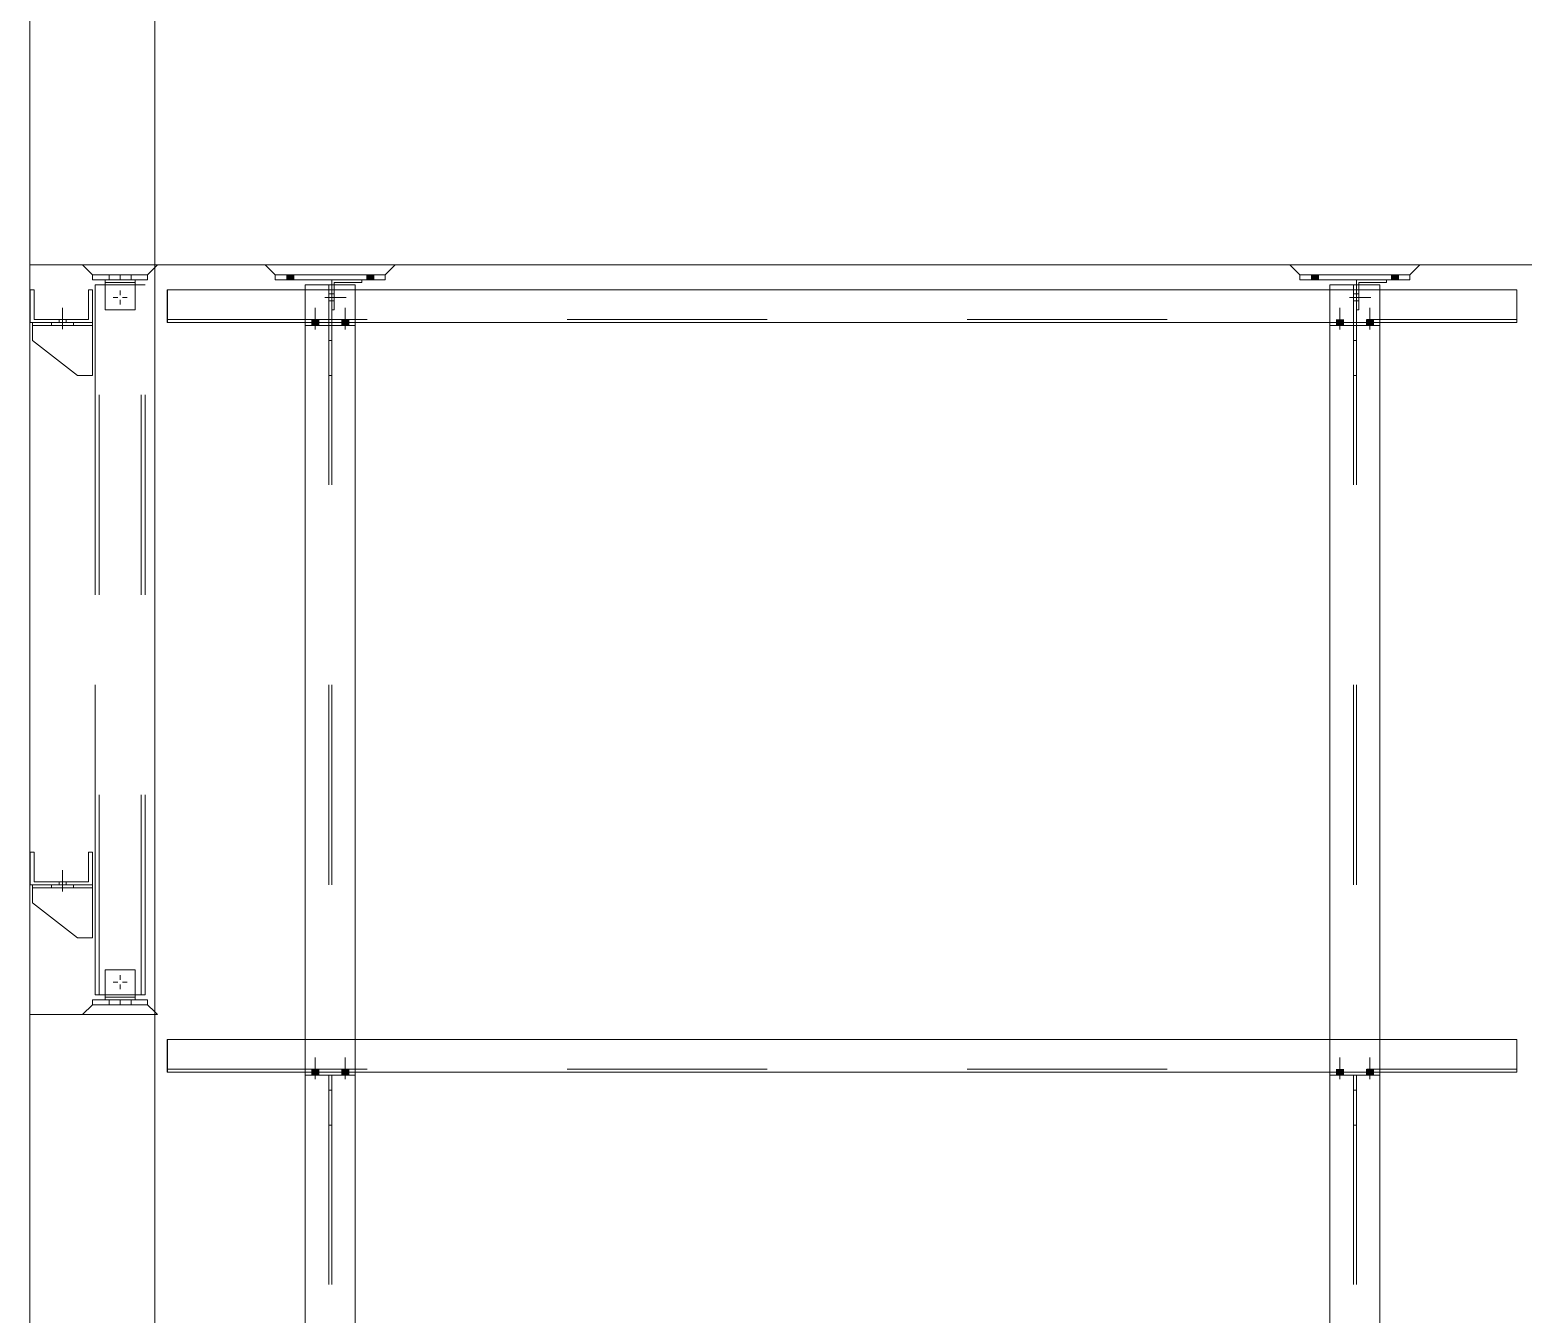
# Model space of a CAD drawing. Header units: millimetres. Extents: x 652937 to 1670132, y 1473552 to 2851037.
# Drawn here: x 663582.994 to 663585.982, y 1524530.821 to 1524533.39 of the extents above; entities that cross this region are included whole.
import ezdxf

# ---------------------------------------------------------------- set-up
doc = ezdxf.new("R2010")
doc.units = ezdxf.units.MM
doc.linetypes.add('XKITLINE00', pattern=[0])
doc.linetypes.add('XKITLINE02', pattern=[4, 2, -2])
doc.layers.add('Bolt', color=7, linetype='Continuous', lineweight=0)
doc.layers.add('Part', color=7, linetype='Continuous', lineweight=0)

# ---------------------------------------------------------------- blocks, each defined once
blk = doc.blocks.new('*A40064530')
at = {"layer": 'Part', "color": 7, "linetype": 'XKITLINE00', "lineweight": 0}
for p, q in [((4.627001, -86.420099), (4.127001, -86.420099)), ((4.127001, -86.420099), (4.127001, -86.470099)), ((4.627001, -86.420099), (4.627009, -86.420099)), ((4.627001, -86.420099), (4.627001, -86.470099)), ((4.627093, -86.420099), (4.627101, -86.420099)), ((4.627093, -86.420099), (4.627093, -86.470099)), ((4.127001, -86.825099), (4.127001, -93.970099)), ((4.627001, -86.795099), (4.627001, -93.970099)), ((4.627093, -86.795099), (4.627093, -93.970099)), ((4.127001, -94.325099), (4.127001, -97.720099)), ((4.627001, -94.295099), (4.627001, -97.720099)), ((4.627093, -94.295099), (4.627093, -97.720099))]:
    blk.add_line(p, q, dxfattribs=at)
at = {"layer": 'Part', "color": 7, "linetype": 'XKITLINE02', "lineweight": 0}
for p, q in [((4.127001, -86.470099), (4.127001, -86.825099)), ((4.127009, -86.420099), (4.127009, -99.520099)), ((4.127093, -86.420099), (4.127093, -99.520099)), ((4.127101, -86.420099), (4.127101, -99.520099)), ((4.362009, -86.420099), (4.362009, -99.520099)), ((4.362093, -86.420099), (4.362093, -99.520099)), ((4.392009, -86.420099), (4.392009, -99.520099)), ((4.392093, -86.420099), (4.392093, -99.520099)), ((4.627093, -86.420099), (4.627001, -86.420099)), ((4.627001, -86.470099), (4.627001, -86.795099)), ((4.627009, -99.520099), (4.627009, -86.420099)), ((4.627009, -86.420099), (4.627093, -86.420099)), ((4.627093, -86.470099), (4.627093, -86.795099)), ((4.627101, -86.420099), (4.627101, -99.520099)), ((4.127001, -93.970099), (4.127001, -94.325099)), ((4.627001, -93.970099), (4.627001, -94.295099)), ((4.627093, -93.970099), (4.627093, -94.295099)), ((4.127001, -97.720099), (4.127001, -99.520099)), ((4.627001, -97.720099), (4.627001, -99.520099)), ((4.627093, -97.720099), (4.627093, -99.520099)), ((4.627101, -99.520099), (4.127001, -99.520099))]:
    blk.add_line(p, q, dxfattribs=at)
blk = doc.blocks.new('*A40174541')
at = {"layer": 'Part', "color": 7, "linetype": 'XKITLINE00', "lineweight": 0}
for p, q in [((-5.622986, -86.420099), (-6.122986, -86.420099)), ((-6.122986, -86.420099), (-6.122986, -86.470099)), ((-5.622986, -86.420099), (-5.622978, -86.420099)), ((-5.622986, -86.420099), (-5.622986, -86.470099)), ((-5.622894, -86.420099), (-5.622886, -86.420099)), ((-5.622894, -86.420099), (-5.622894, -86.470099)), ((-6.122986, -86.825099), (-6.122986, -93.970099)), ((-5.622986, -86.795099), (-5.622986, -93.970099)), ((-5.622894, -86.795099), (-5.622894, -93.970099)), ((-6.122986, -94.325099), (-6.122986, -97.720099)), ((-5.622986, -94.295099), (-5.622986, -97.720099)), ((-5.622894, -94.295099), (-5.622894, -97.720099))]:
    blk.add_line(p, q, dxfattribs=at)
at = {"layer": 'Part', "color": 7, "linetype": 'XKITLINE02', "lineweight": 0}
for p, q in [((-6.122986, -86.470099), (-6.122986, -86.825099)), ((-6.122978, -86.420099), (-6.122978, -99.520099)), ((-6.122894, -86.420099), (-6.122894, -99.520099)), ((-6.122886, -86.420099), (-6.122886, -99.520099)), ((-5.887978, -86.420099), (-5.887978, -99.520099)), ((-5.887894, -86.420099), (-5.887894, -99.520099)), ((-5.857978, -86.420099), (-5.857978, -99.520099)), ((-5.857894, -86.420099), (-5.857894, -99.520099)), ((-5.622894, -86.420099), (-5.622986, -86.420099)), ((-5.622986, -86.470099), (-5.622986, -86.795099)), ((-5.622978, -99.520099), (-5.622978, -86.420099)), ((-5.622978, -86.420099), (-5.622894, -86.420099)), ((-5.622894, -86.470099), (-5.622894, -86.795099)), ((-5.622886, -86.420099), (-5.622886, -99.520099)), ((-6.122986, -93.970099), (-6.122986, -94.325099)), ((-5.622986, -93.970099), (-5.622986, -94.295099)), ((-5.622894, -93.970099), (-5.622894, -94.295099)), ((-6.122986, -97.720099), (-6.122986, -99.520099)), ((-5.622986, -97.720099), (-5.622986, -99.520099)), ((-5.622894, -97.720099), (-5.622894, -99.520099)), ((-5.622886, -99.520099), (-6.122986, -99.520099))]:
    blk.add_line(p, q, dxfattribs=at)
blk = doc.blocks.new('*A40244548')
at = {"layer": 'Part', "color": 7, "linetype": 'XKITLINE00', "lineweight": 0}
for p, q in [((-8.878107, -99.720099), (-8.878107, -83.220099)), ((-7.628107, -83.220099), (-8.878107, -83.220099)), ((-7.628107, -99.720099), (-7.628107, -83.220099)), ((-7.627707, -86.220099), (-7.627707, -97.720099)), ((-7.628107, -99.720099), (-8.878107, -99.720099))]:
    blk.add_line(p, q, dxfattribs=at)
at = {"layer": 'Part', "color": 7, "linetype": 'XKITLINE02', "lineweight": 0}
for p, q in [((-8.877707, -99.720099), (-8.877707, -83.220099)), ((-7.627707, -83.220099), (-7.628107, -83.220099)), ((-7.627707, -83.220099), (-7.627707, -86.220099)), ((-7.627707, -97.720099), (-7.627707, -99.720099)), ((-7.627707, -99.720099), (-7.628107, -99.720099))]:
    blk.add_line(p, q, dxfattribs=at)
blk = doc.blocks.new('*A40264550')
at = {"layer": 'Part', "color": 7, "linetype": 'XKITLINE02', "lineweight": 0}
for p, q in [((-7.627707, -93.720099), (-8.877707, -93.720099)), ((-8.877707, -93.720099), (-8.877707, -99.720099)), ((-7.627537, -93.720099), (-7.627268, -93.720099)), ((-7.627707, -97.720099), (-7.627707, -99.720099)), ((-8.877707, -99.720099), (-7.627268, -99.720099))]:
    blk.add_line(p, q, dxfattribs=at)
at = {"layer": 'Part', "color": 7, "linetype": 'XKITLINE00', "lineweight": 0}
for q in [(-7.627707, -97.720099), (-7.627537, -93.720099)]:
    blk.add_line((-7.627707, -93.720099), q, dxfattribs=at)
blk = doc.blocks.new('*A44765000')
at = {"layer": 'Part', "color": 7, "linetype": 'XKITLINE00', "lineweight": 0}
for q in [(-7.628107, -83.220099), (44.365166, -86.220099)]:
    blk.add_line((-7.628107, -86.220099), q, dxfattribs=at)
at = {"layer": 'Part', "color": 7, "linetype": 'XKITLINE02', "lineweight": 0}
for p, q in [((-7.627857, -83.220099), (-7.627857, -86.220099)), ((-7.627857, -86.220099), (-7.628107, -86.220099))]:
    blk.add_line(p, q, dxfattribs=at)
blk = doc.blocks.new('*A45415065')
at = {"layer": 'Bolt'}
for points in [[(-5.988, -86.765), (-5.988, -86.795), (-6.058, -86.795), (-6.058, -86.765)], [(-5.688, -86.765), (-5.688, -86.795), (-5.758, -86.795), (-5.758, -86.765)], [(-5.988, -86.795), (-5.988, -86.825), (-6.058, -86.825), (-6.058, -86.795)], [(-5.688, -86.795), (-5.688, -86.825), (-5.758, -86.825), (-5.758, -86.795)]]:
    blk.add_hatch(color=7, dxfattribs=at).paths.add_polyline_path(points, flags=17)
at = {"layer": 'Bolt', "color": 7, "linetype": 'XKITLINE00', "lineweight": 0}
for p, q in [((-6.058, -86.795), (-6.058, -86.765)), ((-6.023, -86.865), (-6.023, -86.65)), ((-5.988, -86.795), (-5.988, -86.765)), ((-5.758, -86.795), (-5.758, -86.765)), ((-5.723, -86.865), (-5.723, -86.65)), ((-5.688, -86.795), (-5.688, -86.765)), ((-6.058, -86.825), (-6.058, -86.795)), ((-5.988, -86.825), (-5.988, -86.795)), ((-5.758, -86.825), (-5.758, -86.795)), ((-5.688, -86.825), (-5.688, -86.795))]:
    blk.add_line(p, q, dxfattribs=at)
blk = doc.blocks.new('*A45475071')
at = {"layer": 'Part', "color": 7, "linetype": 'XKITLINE02', "lineweight": 0}
for p, q in [((-8.250711, -86.795099), (-8.850811, -86.795099)), ((-8.850811, -86.795099), (-8.850811, -86.825099)), ((-8.850811, -86.825099), (-8.250711, -86.825099)), ((-8.850711, -86.795099), (-8.850711, -86.825099)), ((-8.250811, -86.825099), (-8.250811, -86.795099)), ((-8.250711, -86.825099), (-8.250711, -86.795099))]:
    blk.add_line(p, q, dxfattribs=at)
blk = doc.blocks.new('*A45485072')
at = {"layer": 'Part', "color": 7, "linetype": 'XKITLINE02', "lineweight": 0}
for p, q in [((-8.850764, -86.825099), (-8.250758, -86.825099)), ((-8.850764, -86.975099), (-8.850764, -86.825099)), ((-8.850758, -86.975099), (-8.850758, -86.825099)), ((-8.250764, -87.325099), (-8.250764, -86.825099)), ((-8.250758, -86.825099), (-8.250758, -87.325099)), ((-8.850758, -86.975099), (-8.850764, -86.975099)), ((-8.850764, -86.975099), (-8.400764, -87.325099)), ((-8.400758, -87.325099), (-8.850758, -86.975099)), ((-8.250758, -87.325099), (-8.400764, -87.325099))]:
    blk.add_line(p, q, dxfattribs=at)
blk = doc.blocks.new('*A45495073')
at = {"layer": 'Bolt', "color": 7, "linetype": 'XKITLINE02', "lineweight": 0}
for p, q in [((-8.585798, -86.795099), (-8.585798, -86.765099)), ((-8.585738, -86.795099), (-8.585738, -86.765099)), ((-8.550791, -86.864699), (-8.550791, -86.650099)), ((-8.550731, -86.864699), (-8.550731, -86.650099)), ((-8.515784, -86.795099), (-8.515784, -86.765099)), ((-8.515724, -86.795099), (-8.515724, -86.765099)), ((-8.660798, -86.825099), (-8.660798, -86.795099)), ((-8.660738, -86.825099), (-8.660738, -86.795099)), ((-8.440784, -86.825099), (-8.440784, -86.795099)), ((-8.440724, -86.825099), (-8.440724, -86.795099))]:
    blk.add_line(p, q, dxfattribs=at)
blk = doc.blocks.new('*A45505074')
at = {"layer": 'Part', "color": 7, "linetype": 'XKITLINE02', "lineweight": 0}
for p, q in [((-8.225823, -86.420099), (-7.725723, -86.420099)), ((-8.225823, -93.520099), (-8.225823, -86.420099)), ((-8.225723, -86.420099), (-8.225723, -93.520099)), ((-8.185823, -93.520099), (-8.185823, -86.420099)), ((-8.185776, -93.520099), (-8.185776, -86.420099)), ((-8.18577, -93.520099), (-8.18577, -86.420099)), ((-8.185723, -93.520099), (-8.185723, -86.420099)), ((-7.765823, -93.520099), (-7.765823, -86.420099)), ((-7.765776, -93.520099), (-7.765776, -86.420099)), ((-7.76577, -93.520099), (-7.76577, -86.420099)), ((-7.765723, -93.520099), (-7.765723, -86.420099)), ((-7.725823, -93.520099), (-7.725823, -86.420099)), ((-7.725723, -93.520099), (-7.725723, -86.420099)), ((-8.225823, -93.520099), (-7.725723, -93.520099))]:
    blk.add_line(p, q, dxfattribs=at)
blk = doc.blocks.new('*A45515075')
at = {"layer": 'Part', "color": 7, "linetype": 'XKITLINE02', "lineweight": 0}
for p, q in [((-7.600643, -86.220099), (-8.350904, -86.220099)), ((-8.350904, -86.220099), (-8.250883, -86.320099)), ((-8.250663, -86.320099), (-8.350643, -86.220099)), ((-8.250883, -86.320099), (-7.700663, -86.320099)), ((-7.700883, -86.320099), (-7.627707, -86.246908)), ((-7.700663, -86.320099), (-7.627707, -86.247158))]:
    blk.add_line(p, q, dxfattribs=at)
at = {"layer": 'Part', "color": 7, "linetype": 'XKITLINE00', "lineweight": 0}
for p, q in [((-7.627707, -86.246908), (-7.600904, -86.220099)), ((-7.627707, -86.247158), (-7.600643, -86.220099))]:
    blk.add_line(p, q, dxfattribs=at)
blk = doc.blocks.new('*A45525076')
at = {"layer": 'Bolt', "color": 7, "linetype": 'XKITLINE00', "lineweight": 0}
for p, q in [((-7.975776, -86.475099), (-7.975776, -86.521719)), ((-8.045776, -86.545099), (-7.999156, -86.545099)), ((-7.975776, -86.615099), (-7.975776, -86.568479)), ((-7.905776, -86.545099), (-7.952396, -86.545099))]:
    blk.add_line(p, q, dxfattribs=at)
blk = doc.blocks.new('*A45535077')
at = {"layer": 'Part', "color": 7, "linetype": 'XKITLINE02', "lineweight": 0}
for p, q in [((-8.250883, -86.370099), (-8.250883, -86.320099)), ((-8.250663, -86.320099), (-8.250883, -86.320099)), ((-7.700663, -86.320099), (-8.250883, -86.320099)), ((-8.250663, -86.370099), (-8.250663, -86.320099)), ((-7.700883, -86.320099), (-7.700883, -86.370099)), ((-7.700663, -86.370099), (-7.700663, -86.320099)), ((-8.250663, -86.370099), (-8.250883, -86.370099)), ((-8.250883, -86.370099), (-7.700663, -86.370099))]:
    blk.add_line(p, q, dxfattribs=at)
blk = doc.blocks.new('*A45545078')
at = {"layer": 'Part', "color": 7, "linetype": 'XKITLINE02', "lineweight": 0}
for p, q in [((-8.125836, -86.395099), (-8.125836, -86.370099)), ((-8.125836, -86.370099), (-8.125776, -86.370099)), ((-8.125836, -86.370099), (-7.825776, -86.370099)), ((-8.125781, -86.395099), (-8.125836, -86.395099)), ((-8.125836, -86.395099), (-7.825781, -86.395099)), ((-8.125781, -86.670099), (-8.125781, -86.395099)), ((-8.125776, -86.370099), (-8.125776, -86.670099)), ((-7.825836, -86.370099), (-7.825836, -86.395099)), ((-7.825781, -86.395099), (-7.825781, -86.670099)), ((-7.825776, -86.670099), (-7.825776, -86.370099)), ((-8.125776, -86.670099), (-8.125781, -86.670099)), ((-8.125781, -86.670099), (-7.825776, -86.670099))]:
    blk.add_line(p, q, dxfattribs=at)
blk = doc.blocks.new('*A45555079')
at = {"layer": 'Bolt', "color": 7, "linetype": 'XKITLINE02', "lineweight": 0}
for p, q in [((-8.08586, -86.320099), (-8.08586, -86.370099)), ((-8.0857, -86.320099), (-8.0857, -86.370099)), ((-7.975853, -86.320099), (-7.975853, -86.370099)), ((-7.975693, -86.320099), (-7.975693, -86.370099)), ((-7.865846, -86.320099), (-7.865846, -86.370099)), ((-7.865686, -86.320099), (-7.865686, -86.370099))]:
    blk.add_line(p, q, dxfattribs=at)
blk = doc.blocks.new('*A45565080')
at = {"layer": 'Part', "color": 7, "linetype": 'XKITLINE00', "lineweight": 0}
for p, q in [((-6.123112, -86.825099), (-6.123112, -86.795099)), ((-5.622991, -86.825099), (-6.123112, -86.825099)), ((-5.623112, -86.825099), (-5.623112, -86.795099)), ((-5.622991, -86.825099), (-5.623112, -86.825099)), ((-5.622991, -86.795099), (-5.622991, -86.825099))]:
    blk.add_line(p, q, dxfattribs=at)
at = {"layer": 'Part', "color": 7, "linetype": 'XKITLINE02', "lineweight": 0}
for p, q in [((-5.622991, -86.795099), (-6.123112, -86.795099)), ((-6.122991, -86.825099), (-6.122991, -86.795099)), ((-5.623112, -86.795099), (-5.622991, -86.795099))]:
    blk.add_line(p, q, dxfattribs=at)
blk = doc.blocks.new('*A45575081')
at = {"layer": 'Part', "color": 7, "linetype": 'XKITLINE00', "lineweight": 0}
for p, q in [((-5.888112, -86.975099), (-5.888112, -86.825099)), ((-5.888112, -86.825099), (-5.858112, -86.825099)), ((-5.858112, -86.975099), (-5.858112, -86.825099)), ((-5.857991, -87.325099), (-5.857991, -86.825099)), ((-5.888022, -87.325099), (-5.888112, -86.975099)), ((-5.888112, -86.975099), (-5.858112, -86.975099)), ((-5.858112, -86.975099), (-5.858022, -87.325099)), ((-5.887991, -87.325099), (-5.888022, -87.325099)), ((-5.888022, -87.325099), (-5.857991, -87.325099))]:
    blk.add_line(p, q, dxfattribs=at)
at = {"layer": 'Part', "color": 7, "linetype": 'XKITLINE02', "lineweight": 0}
for p, q in [((-5.888112, -86.825099), (-5.887991, -86.825099)), ((-5.887991, -86.825099), (-5.887991, -87.325099)), ((-5.858112, -86.825099), (-5.857991, -86.825099)), ((-5.857991, -86.825099), (-5.858112, -86.825099))]:
    blk.add_line(p, q, dxfattribs=at)
blk = doc.blocks.new('*A45635087')
at = {"layer": 'Part', "color": 7, "linetype": 'XKITLINE00', "lineweight": 0}
for p, q in [((-6.422991, -86.370099), (-6.422991, -86.320099)), ((-6.422991, -86.320099), (-5.322991, -86.320099)), ((-5.322991, -86.370099), (-5.322991, -86.320099)), ((-5.322881, -86.370099), (-5.322881, -86.320099)), ((-6.422991, -86.370099), (-5.322881, -86.370099))]:
    blk.add_line(p, q, dxfattribs=at)
at = {"layer": 'Part', "color": 7, "linetype": 'XKITLINE02', "lineweight": 0}
for p, q in [((-6.422881, -86.370099), (-6.422881, -86.320099)), ((-5.322881, -86.320099), (-5.322991, -86.320099)), ((-5.322991, -86.320099), (-5.322881, -86.320099))]:
    blk.add_line(p, q, dxfattribs=at)
blk = doc.blocks.new('*A45645088')
at = {"layer": 'Part', "color": 7, "linetype": 'XKITLINE00', "lineweight": 0}
for p, q in [((-5.857966, -86.370099), (-5.857966, -86.420099)), ((-5.832966, -86.395099), (-5.832966, -86.420099)), ((-5.832966, -86.395099), (-5.557966, -86.395099)), ((-5.832906, -86.395099), (-5.832906, -86.420099)), ((-5.557966, -86.395099), (-5.557966, -86.370099)), ((-5.557906, -86.395099), (-5.557906, -86.370099))]:
    blk.add_line(p, q, dxfattribs=at)
at = {"layer": 'Part', "color": 7, "linetype": 'XKITLINE02', "lineweight": 0}
for p, q in [((-5.857966, -86.370099), (-5.557906, -86.370099)), ((-5.857966, -86.420099), (-5.857966, -86.670099)), ((-5.857906, -86.670099), (-5.857906, -86.370099)), ((-5.832966, -86.420099), (-5.832966, -86.670099)), ((-5.832906, -86.420099), (-5.832906, -86.670099)), ((-5.557906, -86.395099), (-5.557966, -86.395099)), ((-5.557966, -86.395099), (-5.557906, -86.395099)), ((-5.857966, -86.670099), (-5.832906, -86.670099))]:
    blk.add_line(p, q, dxfattribs=at)
blk = doc.blocks.new('*A45655089')
at = {"layer": 'Part', "color": 7, "linetype": 'XKITLINE00', "lineweight": 0}
for p, q in [((-6.523012, -86.220099), (-6.422991, -86.320099)), ((-6.422991, -86.320099), (-5.322991, -86.320099)), ((-5.223012, -86.220099), (-5.322991, -86.320099)), ((-5.322881, -86.320099), (-5.222861, -86.220099))]:
    blk.add_line(p, q, dxfattribs=at)
at = {"layer": 'Part', "color": 7, "linetype": 'XKITLINE02', "lineweight": 0}
for p, q in [((-6.522861, -86.220099), (-6.523012, -86.220099)), ((-6.523012, -86.220099), (-5.222861, -86.220099)), ((-6.422881, -86.320099), (-6.522861, -86.220099)), ((-5.322991, -86.320099), (-5.322881, -86.320099)), ((-5.322991, -86.320099), (-5.322881, -86.320099))]:
    blk.add_line(p, q, dxfattribs=at)
blk = doc.blocks.new('*A45665090')
at = {"layer": 'Bolt', "color": 7, "linetype": 'XKITLINE02', "lineweight": 0}
for p, q in [((-5.927536, -86.545099), (-5.712936, -86.545099)), ((-5.887943, -86.510099), (-5.857943, -86.510099)), ((-5.887929, -86.580099), (-5.857929, -86.580099)), ((-5.857956, -86.510099), (-5.832956, -86.510099)), ((-5.857917, -86.580099), (-5.832917, -86.580099))]:
    blk.add_line(p, q, dxfattribs=at)
blk = doc.blocks.new('*A45675091')
at = {"layer": 'Bolt'}
for points in [[(-6.308, -86.37), (-6.308, -86.32), (-6.238, -86.32), (-6.238, -86.37)], [(-5.508, -86.37), (-5.508, -86.32), (-5.438, -86.32), (-5.438, -86.37)]]:
    blk.add_hatch(color=7, dxfattribs=at).paths.add_polyline_path(points, flags=17)
at = {"layer": 'Bolt', "color": 7, "linetype": 'XKITLINE00', "lineweight": 0}
for p, q in [((-6.308, -86.32), (-6.308, -86.37)), ((-6.273, -86.32), (-6.273, -86.37)), ((-6.238, -86.32), (-6.238, -86.37)), ((-5.508, -86.32), (-5.508, -86.37)), ((-5.473, -86.32), (-5.473, -86.37)), ((-5.438, -86.32), (-5.438, -86.37))]:
    blk.add_line(p, q, dxfattribs=at)
blk = doc.blocks.new('*A45685092')
at = {"layer": 'Part', "color": 7, "linetype": 'XKITLINE02', "lineweight": 0}
for p, q in [((-7.62729, -83.220099), (-8.877729, -83.220099)), ((-8.877729, -83.220099), (-8.877729, -86.220099)), ((-7.627729, -86.220099), (-7.627729, -83.220099)), ((-8.877729, -86.220099), (-7.62729, -86.220099))]:
    blk.add_line(p, q, dxfattribs=at)
blk = doc.blocks.new('*A45695093')
at = {"layer": 'Part', "color": 7, "linetype": 'XKITLINE02', "lineweight": 0}
for p, q in [((-8.876137, -92.095099), (-8.875594, -92.095099)), ((-8.836137, -92.095099), (-8.876137, -92.095099)), ((-8.876137, -92.095099), (-8.876137, -92.420099)), ((-8.836137, -92.095099), (-8.835594, -92.095099)), ((-8.836137, -92.390099), (-8.836137, -92.095099)), ((-8.291137, -92.095099), (-8.290594, -92.095099)), ((-8.251137, -92.095099), (-8.291137, -92.095099)), ((-8.291137, -92.095099), (-8.291137, -92.390099)), ((-8.251137, -92.095099), (-8.250594, -92.095099)), ((-8.251137, -92.420099), (-8.251137, -92.095099)), ((-8.876137, -92.420099), (-8.875594, -92.420099)), ((-8.876137, -92.420099), (-8.251137, -92.420099)), ((-8.836137, -92.390099), (-8.835594, -92.390099)), ((-8.291137, -92.390099), (-8.836137, -92.390099)), ((-8.291137, -92.390099), (-8.290594, -92.390099)), ((-8.251137, -92.420099), (-8.250594, -92.420099))]:
    blk.add_line(p, q, dxfattribs=at)
blk = doc.blocks.new('*A45705094')
at = {"layer": 'Part', "color": 7, "linetype": 'XKITLINE02', "lineweight": 0}
for p, q in [((-8.876137, -86.470099), (-8.875594, -86.470099)), ((-8.836137, -86.470099), (-8.876137, -86.470099)), ((-8.876137, -86.470099), (-8.876137, -86.795099)), ((-8.836137, -86.470099), (-8.835594, -86.470099)), ((-8.836137, -86.765099), (-8.836137, -86.470099)), ((-8.291137, -86.470099), (-8.290594, -86.470099)), ((-8.251137, -86.470099), (-8.291137, -86.470099)), ((-8.291137, -86.470099), (-8.291137, -86.765099)), ((-8.251137, -86.470099), (-8.250594, -86.470099)), ((-8.251137, -86.795099), (-8.251137, -86.470099)), ((-8.836137, -86.765099), (-8.835594, -86.765099)), ((-8.291137, -86.765099), (-8.836137, -86.765099)), ((-8.291137, -86.765099), (-8.290594, -86.765099)), ((-8.876137, -86.795099), (-8.875594, -86.795099)), ((-8.876137, -86.795099), (-8.251137, -86.795099)), ((-8.251137, -86.795099), (-8.250594, -86.795099))]:
    blk.add_line(p, q, dxfattribs=at)
blk = doc.blocks.new('*A45825106')
at = {"layer": 'Part', "color": 7, "linetype": 'XKITLINE00', "lineweight": 0}
for p, q in [((-7.502966, -93.970099), (5.997055, -93.970099)), ((-7.502966, -93.970099), (-7.502966, -94.295099)), ((5.997061, -93.970099), (5.997055, -93.970099)), ((5.997055, -93.970099), (5.997055, -94.295099)), ((5.997145, -93.970099), (5.997139, -93.970099)), ((5.997139, -93.970099), (5.997139, -94.265099)), ((-7.502966, -94.295099), (5.997055, -94.295099)), ((5.997145, -94.265099), (5.997145, -94.295099))]:
    blk.add_line(p, q, dxfattribs=at)
at = {"layer": 'Part', "color": 7, "linetype": 'XKITLINE02', "lineweight": 0}
for p, q in [((-7.50296, -94.265099), (-7.50296, -93.970099)), ((-7.502881, -94.265099), (-7.502881, -93.970099)), ((-7.502876, -94.295099), (-7.502876, -93.970099)), ((5.997055, -93.970099), (5.997145, -93.970099)), ((5.997061, -94.265099), (5.997061, -93.970099)), ((5.997145, -93.970099), (5.997145, -94.265099)), ((-7.50296, -94.265099), (5.997139, -94.265099)), ((5.997055, -94.295099), (5.997145, -94.295099)), ((5.997055, -94.295099), (5.997145, -94.295099)), ((5.997139, -94.265099), (5.997061, -94.265099))]:
    blk.add_line(p, q, dxfattribs=at)
blk = doc.blocks.new('*A45845108')
at = {"layer": 'Bolt'}
for points in [[(4.262, -94.265), (4.262, -94.295), (4.192, -94.295), (4.192, -94.265)], [(4.262, -94.295), (4.262, -94.325), (4.192, -94.325), (4.192, -94.295)], [(4.562, -94.265), (4.562, -94.295), (4.492, -94.295), (4.492, -94.265)], [(4.562, -94.295), (4.562, -94.325), (4.492, -94.325), (4.492, -94.295)]]:
    blk.add_hatch(color=7, dxfattribs=at).paths.add_polyline_path(points, flags=17)
at = {"layer": 'Bolt', "color": 7, "linetype": 'XKITLINE00', "lineweight": 0}
for p, q in [((4.227, -94.365), (4.227, -94.15)), ((4.527, -94.365), (4.527, -94.15)), ((4.192, -94.295), (4.192, -94.265)), ((4.192, -94.325), (4.192, -94.295)), ((4.262, -94.295), (4.262, -94.265)), ((4.262, -94.325), (4.262, -94.295)), ((4.492, -94.295), (4.492, -94.265)), ((4.492, -94.325), (4.492, -94.295)), ((4.562, -94.295), (4.562, -94.265)), ((4.562, -94.325), (4.562, -94.295))]:
    blk.add_line(p, q, dxfattribs=at)
blk = doc.blocks.new('*A45855109')
at = {"layer": 'Part', "color": 7, "linetype": 'XKITLINE00', "lineweight": 0}
for p, q in [((4.126876, -94.325099), (4.126876, -94.295099)), ((4.626996, -94.325099), (4.126876, -94.325099)), ((4.626876, -94.325099), (4.626876, -94.295099)), ((4.626996, -94.325099), (4.626876, -94.325099)), ((4.626996, -94.295099), (4.626996, -94.325099))]:
    blk.add_line(p, q, dxfattribs=at)
at = {"layer": 'Part', "color": 7, "linetype": 'XKITLINE02', "lineweight": 0}
for p, q in [((4.626996, -94.295099), (4.126876, -94.295099)), ((4.126996, -94.325099), (4.126996, -94.295099)), ((4.626876, -94.295099), (4.626996, -94.295099))]:
    blk.add_line(p, q, dxfattribs=at)
blk = doc.blocks.new('*A45865110')
at = {"layer": 'Part', "color": 7, "linetype": 'XKITLINE00', "lineweight": 0}
for p, q in [((4.361876, -94.475099), (4.361876, -94.325099)), ((4.361876, -94.325099), (4.391876, -94.325099)), ((4.391876, -94.475099), (4.391876, -94.325099)), ((4.391996, -94.825099), (4.391996, -94.325099)), ((4.361966, -94.825099), (4.361876, -94.475099)), ((4.361876, -94.475099), (4.391876, -94.475099)), ((4.391876, -94.475099), (4.391966, -94.825099)), ((4.361996, -94.825099), (4.361966, -94.825099)), ((4.361966, -94.825099), (4.391996, -94.825099))]:
    blk.add_line(p, q, dxfattribs=at)
at = {"layer": 'Part', "color": 7, "linetype": 'XKITLINE02', "lineweight": 0}
for p, q in [((4.361876, -94.325099), (4.361996, -94.325099)), ((4.361996, -94.325099), (4.361996, -94.825099)), ((4.391876, -94.325099), (4.391996, -94.325099)), ((4.391996, -94.325099), (4.391876, -94.325099))]:
    blk.add_line(p, q, dxfattribs=at)
blk = doc.blocks.new('*A45915115')
at = {"layer": 'Bolt'}
for points in [[(-5.988, -94.265), (-5.988, -94.295), (-6.058, -94.295), (-6.058, -94.265)], [(-5.988, -94.295), (-5.988, -94.325), (-6.058, -94.325), (-6.058, -94.295)], [(-5.688, -94.265), (-5.688, -94.295), (-5.758, -94.295), (-5.758, -94.265)], [(-5.688, -94.295), (-5.688, -94.325), (-5.758, -94.325), (-5.758, -94.295)]]:
    blk.add_hatch(color=7, dxfattribs=at).paths.add_polyline_path(points, flags=17)
at = {"layer": 'Bolt', "color": 7, "linetype": 'XKITLINE00', "lineweight": 0}
for p, q in [((-6.023, -94.365), (-6.023, -94.15)), ((-5.723, -94.365), (-5.723, -94.15)), ((-6.058, -94.295), (-6.058, -94.265)), ((-6.058, -94.325), (-6.058, -94.295)), ((-5.988, -94.295), (-5.988, -94.265)), ((-5.988, -94.325), (-5.988, -94.295)), ((-5.758, -94.295), (-5.758, -94.265)), ((-5.758, -94.325), (-5.758, -94.295)), ((-5.688, -94.295), (-5.688, -94.265)), ((-5.688, -94.325), (-5.688, -94.295))]:
    blk.add_line(p, q, dxfattribs=at)
blk = doc.blocks.new('*A45925116')
at = {"layer": 'Part', "color": 7, "linetype": 'XKITLINE02', "lineweight": 0}
for p, q in [((-8.350904, -93.720099), (-8.250883, -93.620099)), ((-8.350643, -93.720099), (-8.250663, -93.620099)), ((-8.250883, -93.620099), (-7.700663, -93.620099)), ((-7.628107, -93.69289), (-7.700883, -93.620099)), ((-7.700663, -93.620099), (-7.627707, -93.693041)), ((-8.350904, -93.720099), (-7.627707, -93.720099)), ((-7.628107, -93.69289), (-7.627707, -93.693291))]:
    blk.add_line(p, q, dxfattribs=at)
at = {"layer": 'Part', "color": 7, "linetype": 'XKITLINE00', "lineweight": 0}
for p, q in [((-7.627707, -93.693041), (-7.600643, -93.720099)), ((-7.627707, -93.693291), (-7.600904, -93.720099)), ((-7.627707, -93.720099), (-7.600904, -93.720099)), ((-7.600904, -93.720099), (-7.600643, -93.720099))]:
    blk.add_line(p, q, dxfattribs=at)
blk = doc.blocks.new('*A45935117')
at = {"layer": 'Bolt', "color": 7, "linetype": 'XKITLINE00', "lineweight": 0}
for p, q in [((-7.975771, -93.325099), (-7.975771, -93.371719)), ((-8.045771, -93.395099), (-7.999151, -93.395099)), ((-7.975771, -93.465099), (-7.975771, -93.418479)), ((-7.905771, -93.395099), (-7.952391, -93.395099))]:
    blk.add_line(p, q, dxfattribs=at)
blk = doc.blocks.new('*A45945118')
at = {"layer": 'Part', "color": 7, "linetype": 'XKITLINE02', "lineweight": 0}
for p, q in [((-8.250663, -93.570099), (-8.250883, -93.570099)), ((-8.250883, -93.570099), (-7.700663, -93.570099)), ((-8.250883, -93.570099), (-8.250883, -93.620099)), ((-8.250883, -93.620099), (-8.250663, -93.620099)), ((-8.250883, -93.620099), (-7.700663, -93.620099)), ((-8.250663, -93.620099), (-8.250663, -93.570099)), ((-7.700883, -93.620099), (-7.700883, -93.570099)), ((-7.700663, -93.620099), (-7.700663, -93.570099))]:
    blk.add_line(p, q, dxfattribs=at)
blk = doc.blocks.new('*A45955119')
at = {"layer": 'Part', "color": 7, "linetype": 'XKITLINE02', "lineweight": 0}
for p, q in [((-8.12577, -93.570099), (-8.12577, -93.270099)), ((-8.12577, -93.270099), (-8.125765, -93.270099)), ((-8.12577, -93.270099), (-7.825765, -93.270099)), ((-8.125765, -93.270099), (-8.125765, -93.545099)), ((-7.82577, -93.570099), (-7.82577, -93.270099)), ((-7.825765, -93.545099), (-7.825765, -93.270099)), ((-8.12571, -93.570099), (-8.12577, -93.570099)), ((-8.12577, -93.570099), (-7.82571, -93.570099)), ((-8.125765, -93.545099), (-8.12571, -93.545099)), ((-8.125765, -93.545099), (-7.82571, -93.545099)), ((-8.12571, -93.545099), (-8.12571, -93.570099)), ((-7.82571, -93.545099), (-7.82571, -93.570099))]:
    blk.add_line(p, q, dxfattribs=at)
blk = doc.blocks.new('*A45965120')
at = {"layer": 'Bolt', "color": 7, "linetype": 'XKITLINE02', "lineweight": 0}
for p, q in [((-8.08586, -93.620099), (-8.08586, -93.570099)), ((-8.0857, -93.620099), (-8.0857, -93.570099)), ((-7.975853, -93.620099), (-7.975853, -93.570099)), ((-7.975693, -93.620099), (-7.975693, -93.570099)), ((-7.865846, -93.620099), (-7.865846, -93.570099)), ((-7.865686, -93.620099), (-7.865686, -93.570099))]:
    blk.add_line(p, q, dxfattribs=at)
blk = doc.blocks.new('*A45975121')
at = {"layer": 'Part', "color": 7, "linetype": 'XKITLINE02', "lineweight": 0}
for p, q in [((-8.250711, -92.420099), (-8.850811, -92.420099)), ((-8.850811, -92.420099), (-8.850811, -92.450099)), ((-8.850811, -92.450099), (-8.250711, -92.450099)), ((-8.850711, -92.420099), (-8.850711, -92.450099)), ((-8.250811, -92.450099), (-8.250811, -92.420099)), ((-8.250711, -92.450099), (-8.250711, -92.420099))]:
    blk.add_line(p, q, dxfattribs=at)
blk = doc.blocks.new('*A45985122')
at = {"layer": 'Part', "color": 7, "linetype": 'XKITLINE02', "lineweight": 0}
for p, q in [((-8.850764, -92.450099), (-8.250758, -92.450099)), ((-8.850764, -92.600099), (-8.850764, -92.450099)), ((-8.850758, -92.600099), (-8.850758, -92.450099)), ((-8.250764, -92.950099), (-8.250764, -92.450099)), ((-8.250758, -92.450099), (-8.250758, -92.950099)), ((-8.850758, -92.600099), (-8.850764, -92.600099)), ((-8.850764, -92.600099), (-8.400764, -92.950099)), ((-8.400758, -92.950099), (-8.850758, -92.600099)), ((-8.250758, -92.950099), (-8.400764, -92.950099))]:
    blk.add_line(p, q, dxfattribs=at)
blk = doc.blocks.new('*A45995123')
at = {"layer": 'Bolt', "color": 7, "linetype": 'XKITLINE02', "lineweight": 0}
for p, q in [((-8.550791, -92.489699), (-8.550791, -92.275099)), ((-8.550731, -92.489699), (-8.550731, -92.275099)), ((-8.660798, -92.450099), (-8.660798, -92.420099)), ((-8.660738, -92.450099), (-8.660738, -92.420099)), ((-8.585798, -92.420099), (-8.585798, -92.390099)), ((-8.585738, -92.420099), (-8.585738, -92.390099)), ((-8.515784, -92.420099), (-8.515784, -92.390099)), ((-8.515724, -92.420099), (-8.515724, -92.390099)), ((-8.440784, -92.450099), (-8.440784, -92.420099)), ((-8.440724, -92.450099), (-8.440724, -92.420099))]:
    blk.add_line(p, q, dxfattribs=at)
blk = doc.blocks.new('*A46005124')
at = {"layer": 'Part', "color": 7, "linetype": 'XKITLINE00', "lineweight": 0}
for p, q in [((-6.123112, -94.325099), (-6.123112, -94.295099)), ((-5.622991, -94.325099), (-6.123112, -94.325099)), ((-5.623112, -94.325099), (-5.623112, -94.295099)), ((-5.622991, -94.325099), (-5.623112, -94.325099)), ((-5.622991, -94.295099), (-5.622991, -94.325099))]:
    blk.add_line(p, q, dxfattribs=at)
at = {"layer": 'Part', "color": 7, "linetype": 'XKITLINE02', "lineweight": 0}
for p, q in [((-5.622991, -94.295099), (-6.123112, -94.295099)), ((-6.122991, -94.325099), (-6.122991, -94.295099)), ((-5.623112, -94.295099), (-5.622991, -94.295099))]:
    blk.add_line(p, q, dxfattribs=at)
blk = doc.blocks.new('*A46015125')
at = {"layer": 'Part', "color": 7, "linetype": 'XKITLINE00', "lineweight": 0}
for p, q in [((-5.888112, -94.475099), (-5.888112, -94.325099)), ((-5.888112, -94.325099), (-5.858112, -94.325099)), ((-5.858112, -94.475099), (-5.858112, -94.325099)), ((-5.857991, -94.825099), (-5.857991, -94.325099)), ((-5.888022, -94.825099), (-5.888112, -94.475099)), ((-5.888112, -94.475099), (-5.858112, -94.475099)), ((-5.858112, -94.475099), (-5.858022, -94.825099)), ((-5.887991, -94.825099), (-5.888022, -94.825099)), ((-5.888022, -94.825099), (-5.857991, -94.825099))]:
    blk.add_line(p, q, dxfattribs=at)
at = {"layer": 'Part', "color": 7, "linetype": 'XKITLINE02', "lineweight": 0}
for p, q in [((-5.888112, -94.325099), (-5.887991, -94.325099)), ((-5.887991, -94.325099), (-5.887991, -94.825099)), ((-5.858112, -94.325099), (-5.857991, -94.325099)), ((-5.857991, -94.325099), (-5.858112, -94.325099))]:
    blk.add_line(p, q, dxfattribs=at)
blk = doc.blocks.new('*A46155139')
at = {"layer": 'Part', "color": 7, "linetype": 'XKITLINE00', "lineweight": 0}
for p, q in [((-7.502966, -86.470099), (5.997055, -86.470099)), ((-7.502966, -86.470099), (-7.502966, -86.795099)), ((5.997061, -86.470099), (5.997055, -86.470099)), ((5.997055, -86.470099), (5.997055, -86.795099)), ((5.997145, -86.470099), (5.997139, -86.470099)), ((5.997139, -86.470099), (5.997139, -86.765099)), ((5.997145, -86.765099), (5.997145, -86.795099)), ((-7.502966, -86.795099), (5.997055, -86.795099))]:
    blk.add_line(p, q, dxfattribs=at)
at = {"layer": 'Part', "color": 7, "linetype": 'XKITLINE02', "lineweight": 0}
for p, q in [((-7.50296, -86.765099), (-7.50296, -86.470099)), ((-7.502881, -86.765099), (-7.502881, -86.470099)), ((-7.502876, -86.795099), (-7.502876, -86.470099)), ((5.997055, -86.470099), (5.997145, -86.470099)), ((5.997061, -86.765099), (5.997061, -86.470099)), ((5.997145, -86.470099), (5.997145, -86.765099)), ((-7.50296, -86.765099), (5.997139, -86.765099)), ((5.997139, -86.765099), (5.997061, -86.765099)), ((5.997055, -86.795099), (5.997145, -86.795099)), ((5.997055, -86.795099), (5.997145, -86.795099))]:
    blk.add_line(p, q, dxfattribs=at)
blk = doc.blocks.new('*A46165140')
at = {"layer": 'Bolt'}
for points in [[(4.262, -86.765), (4.262, -86.795), (4.192, -86.795), (4.192, -86.765)], [(4.562, -86.765), (4.562, -86.795), (4.492, -86.795), (4.492, -86.765)], [(4.262, -86.795), (4.262, -86.825), (4.192, -86.825), (4.192, -86.795)], [(4.562, -86.795), (4.562, -86.825), (4.492, -86.825), (4.492, -86.795)]]:
    blk.add_hatch(color=7, dxfattribs=at).paths.add_polyline_path(points, flags=17)
at = {"layer": 'Bolt', "color": 7, "linetype": 'XKITLINE00', "lineweight": 0}
for p, q in [((4.192, -86.795), (4.192, -86.765)), ((4.227, -86.865), (4.227, -86.65)), ((4.262, -86.795), (4.262, -86.765)), ((4.492, -86.795), (4.492, -86.765)), ((4.527, -86.865), (4.527, -86.65)), ((4.562, -86.795), (4.562, -86.765)), ((4.192, -86.825), (4.192, -86.795)), ((4.262, -86.825), (4.262, -86.795)), ((4.492, -86.825), (4.492, -86.795)), ((4.562, -86.825), (4.562, -86.795))]:
    blk.add_line(p, q, dxfattribs=at)
blk = doc.blocks.new('*A46185142')
at = {"layer": 'Part', "color": 7, "linetype": 'XKITLINE00', "lineweight": 0}
for p, q in [((4.126876, -86.825099), (4.126876, -86.795099)), ((4.626996, -86.825099), (4.126876, -86.825099)), ((4.626876, -86.825099), (4.626876, -86.795099)), ((4.626996, -86.825099), (4.626876, -86.825099)), ((4.626996, -86.795099), (4.626996, -86.825099))]:
    blk.add_line(p, q, dxfattribs=at)
at = {"layer": 'Part', "color": 7, "linetype": 'XKITLINE02', "lineweight": 0}
for p, q in [((4.626996, -86.795099), (4.126876, -86.795099)), ((4.126996, -86.825099), (4.126996, -86.795099)), ((4.626876, -86.795099), (4.626996, -86.795099))]:
    blk.add_line(p, q, dxfattribs=at)
blk = doc.blocks.new('*A46195143')
at = {"layer": 'Part', "color": 7, "linetype": 'XKITLINE00', "lineweight": 0}
for p, q in [((4.361876, -86.975099), (4.361876, -86.825099)), ((4.361876, -86.825099), (4.391876, -86.825099)), ((4.391876, -86.975099), (4.391876, -86.825099)), ((4.391996, -87.325099), (4.391996, -86.825099)), ((4.361966, -87.325099), (4.361876, -86.975099)), ((4.361876, -86.975099), (4.391876, -86.975099)), ((4.391876, -86.975099), (4.391966, -87.325099)), ((4.361996, -87.325099), (4.361966, -87.325099)), ((4.361966, -87.325099), (4.391996, -87.325099))]:
    blk.add_line(p, q, dxfattribs=at)
at = {"layer": 'Part', "color": 7, "linetype": 'XKITLINE02', "lineweight": 0}
for p, q in [((4.361876, -86.825099), (4.361996, -86.825099)), ((4.361996, -86.825099), (4.361996, -87.325099)), ((4.391876, -86.825099), (4.391996, -86.825099)), ((4.391996, -86.825099), (4.391876, -86.825099))]:
    blk.add_line(p, q, dxfattribs=at)
blk = doc.blocks.new('*A46275151')
at = {"layer": 'Part', "color": 7, "linetype": 'XKITLINE00', "lineweight": 0}
for p, q in [((3.826996, -86.370099), (3.826996, -86.320099)), ((3.826996, -86.320099), (4.926996, -86.320099)), ((4.926996, -86.370099), (4.926996, -86.320099)), ((4.927106, -86.370099), (4.927106, -86.320099)), ((3.826996, -86.370099), (4.927106, -86.370099))]:
    blk.add_line(p, q, dxfattribs=at)
at = {"layer": 'Part', "color": 7, "linetype": 'XKITLINE02', "lineweight": 0}
for p, q in [((3.827106, -86.370099), (3.827106, -86.320099)), ((4.927106, -86.320099), (4.926996, -86.320099)), ((4.926996, -86.320099), (4.927106, -86.320099))]:
    blk.add_line(p, q, dxfattribs=at)
blk = doc.blocks.new('*A46285152')
at = {"layer": 'Part', "color": 7, "linetype": 'XKITLINE00', "lineweight": 0}
for p, q in [((4.392021, -86.370099), (4.392021, -86.420099)), ((4.417021, -86.395099), (4.417021, -86.420099)), ((4.417021, -86.395099), (4.692021, -86.395099)), ((4.417081, -86.395099), (4.417081, -86.420099)), ((4.692021, -86.395099), (4.692021, -86.370099)), ((4.692081, -86.395099), (4.692081, -86.370099))]:
    blk.add_line(p, q, dxfattribs=at)
at = {"layer": 'Part', "color": 7, "linetype": 'XKITLINE02', "lineweight": 0}
for p, q in [((4.392021, -86.370099), (4.692081, -86.370099)), ((4.392021, -86.420099), (4.392021, -86.670099)), ((4.392081, -86.670099), (4.392081, -86.370099)), ((4.417021, -86.420099), (4.417021, -86.670099)), ((4.417081, -86.420099), (4.417081, -86.670099)), ((4.692081, -86.395099), (4.692021, -86.395099)), ((4.692021, -86.395099), (4.692081, -86.395099)), ((4.392021, -86.670099), (4.417081, -86.670099))]:
    blk.add_line(p, q, dxfattribs=at)
blk = doc.blocks.new('*A46295153')
at = {"layer": 'Part', "color": 7, "linetype": 'XKITLINE00', "lineweight": 0}
for p, q in [((3.726976, -86.220099), (3.826996, -86.320099)), ((3.826996, -86.320099), (4.926996, -86.320099)), ((5.026976, -86.220099), (4.926996, -86.320099)), ((4.927106, -86.320099), (5.027126, -86.220099))]:
    blk.add_line(p, q, dxfattribs=at)
at = {"layer": 'Part', "color": 7, "linetype": 'XKITLINE02', "lineweight": 0}
for p, q in [((3.727126, -86.220099), (3.726976, -86.220099)), ((3.726976, -86.220099), (5.027126, -86.220099)), ((3.827106, -86.320099), (3.727126, -86.220099)), ((4.926996, -86.320099), (4.927106, -86.320099)), ((4.926996, -86.320099), (4.927106, -86.320099))]:
    blk.add_line(p, q, dxfattribs=at)
blk = doc.blocks.new('*A46305154')
at = {"layer": 'Bolt', "color": 7, "linetype": 'XKITLINE02', "lineweight": 0}
for p, q in [((4.322451, -86.545099), (4.537051, -86.545099)), ((4.362044, -86.510099), (4.392044, -86.510099)), ((4.362058, -86.580099), (4.392058, -86.580099)), ((4.392032, -86.510099), (4.417032, -86.510099)), ((4.392071, -86.580099), (4.417071, -86.580099))]:
    blk.add_line(p, q, dxfattribs=at)
blk = doc.blocks.new('*A46315155')
at = {"layer": 'Bolt'}
for points in [[(3.942, -86.37), (3.942, -86.32), (4.012, -86.32), (4.012, -86.37)], [(4.742, -86.37), (4.742, -86.32), (4.812, -86.32), (4.812, -86.37)]]:
    blk.add_hatch(color=7, dxfattribs=at).paths.add_polyline_path(points, flags=17)
at = {"layer": 'Bolt', "color": 7, "linetype": 'XKITLINE00', "lineweight": 0}
for p, q in [((3.942, -86.32), (3.942, -86.37)), ((3.977, -86.32), (3.977, -86.37)), ((4.012, -86.32), (4.012, -86.37)), ((4.742, -86.32), (4.742, -86.37)), ((4.777, -86.32), (4.777, -86.37)), ((4.812, -86.32), (4.812, -86.37))]:
    blk.add_line(p, q, dxfattribs=at)

msp = doc.modelspace()

# ---------------------------------------------------------------- block references
at = {"color": 7, "lineweight": 0, "xscale": 0.2, "yscale": 0.2, "zscale": 0.2}
for name in ['*A40244548', '*A45685092', '*A44765000', '*A45515075', '*A45535077', '*A45555079', '*A45655089', '*A45635087', '*A45675091', '*A46295153', '*A46275151', '*A46315155', '*A45705094', '*A45505074', '*A45545078', '*A45525076', '*A46155139', '*A40174541', '*A45645088', '*A40064530', '*A46285152', '*A45495073', '*A45415065', '*A45665090', '*A46165140', '*A46305154', '*A45475071', '*A45565080', '*A46185142', '*A45485072', '*A45575081', '*A46195143', '*A45695093', '*A45995123', '*A45975121', '*A45985122', '*A45955119', '*A45935117', '*A45925116', '*A45945118', '*A45965120', '*A40264550', '*A45825106', '*A45915115', '*A45845108', '*A46005124', '*A46015125', '*A45855109', '*A45865110']:
    msp.add_blockref(name, (663584.7698, 1524550.1643), dxfattribs=at)

doc.saveas('drawing.dxf')
